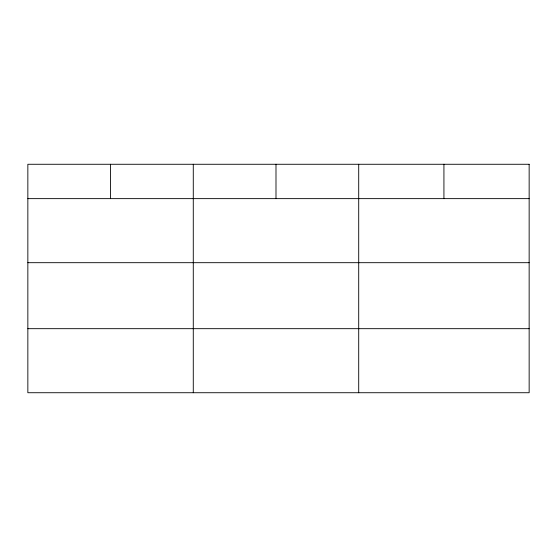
<?xml version="1.0" encoding="UTF-8"?>
<svg xmlns="http://www.w3.org/2000/svg" width="557" height="557" viewBox="0 0 557 557"><rect width="100%" height="100%" fill="white"/><g stroke="black" fill="none" stroke-linecap="round" stroke-linejoin="round"><path stroke-width="0.84" d="M27.85 198.633L529.15 198.633M27.85 262.688L529.15 262.688M27.85 328.679L529.15 328.679M443.929 164.273L443.929 198.633M358.708 164.273L358.708 392.727M275.993 164.273L275.993 198.633M193.279 164.273L193.279 392.727M110.565 164.273L110.565 198.633M529.15 164.273L27.85 164.273L27.85 392.727L529.15 392.727L529.15 164.273"/></g></svg>
